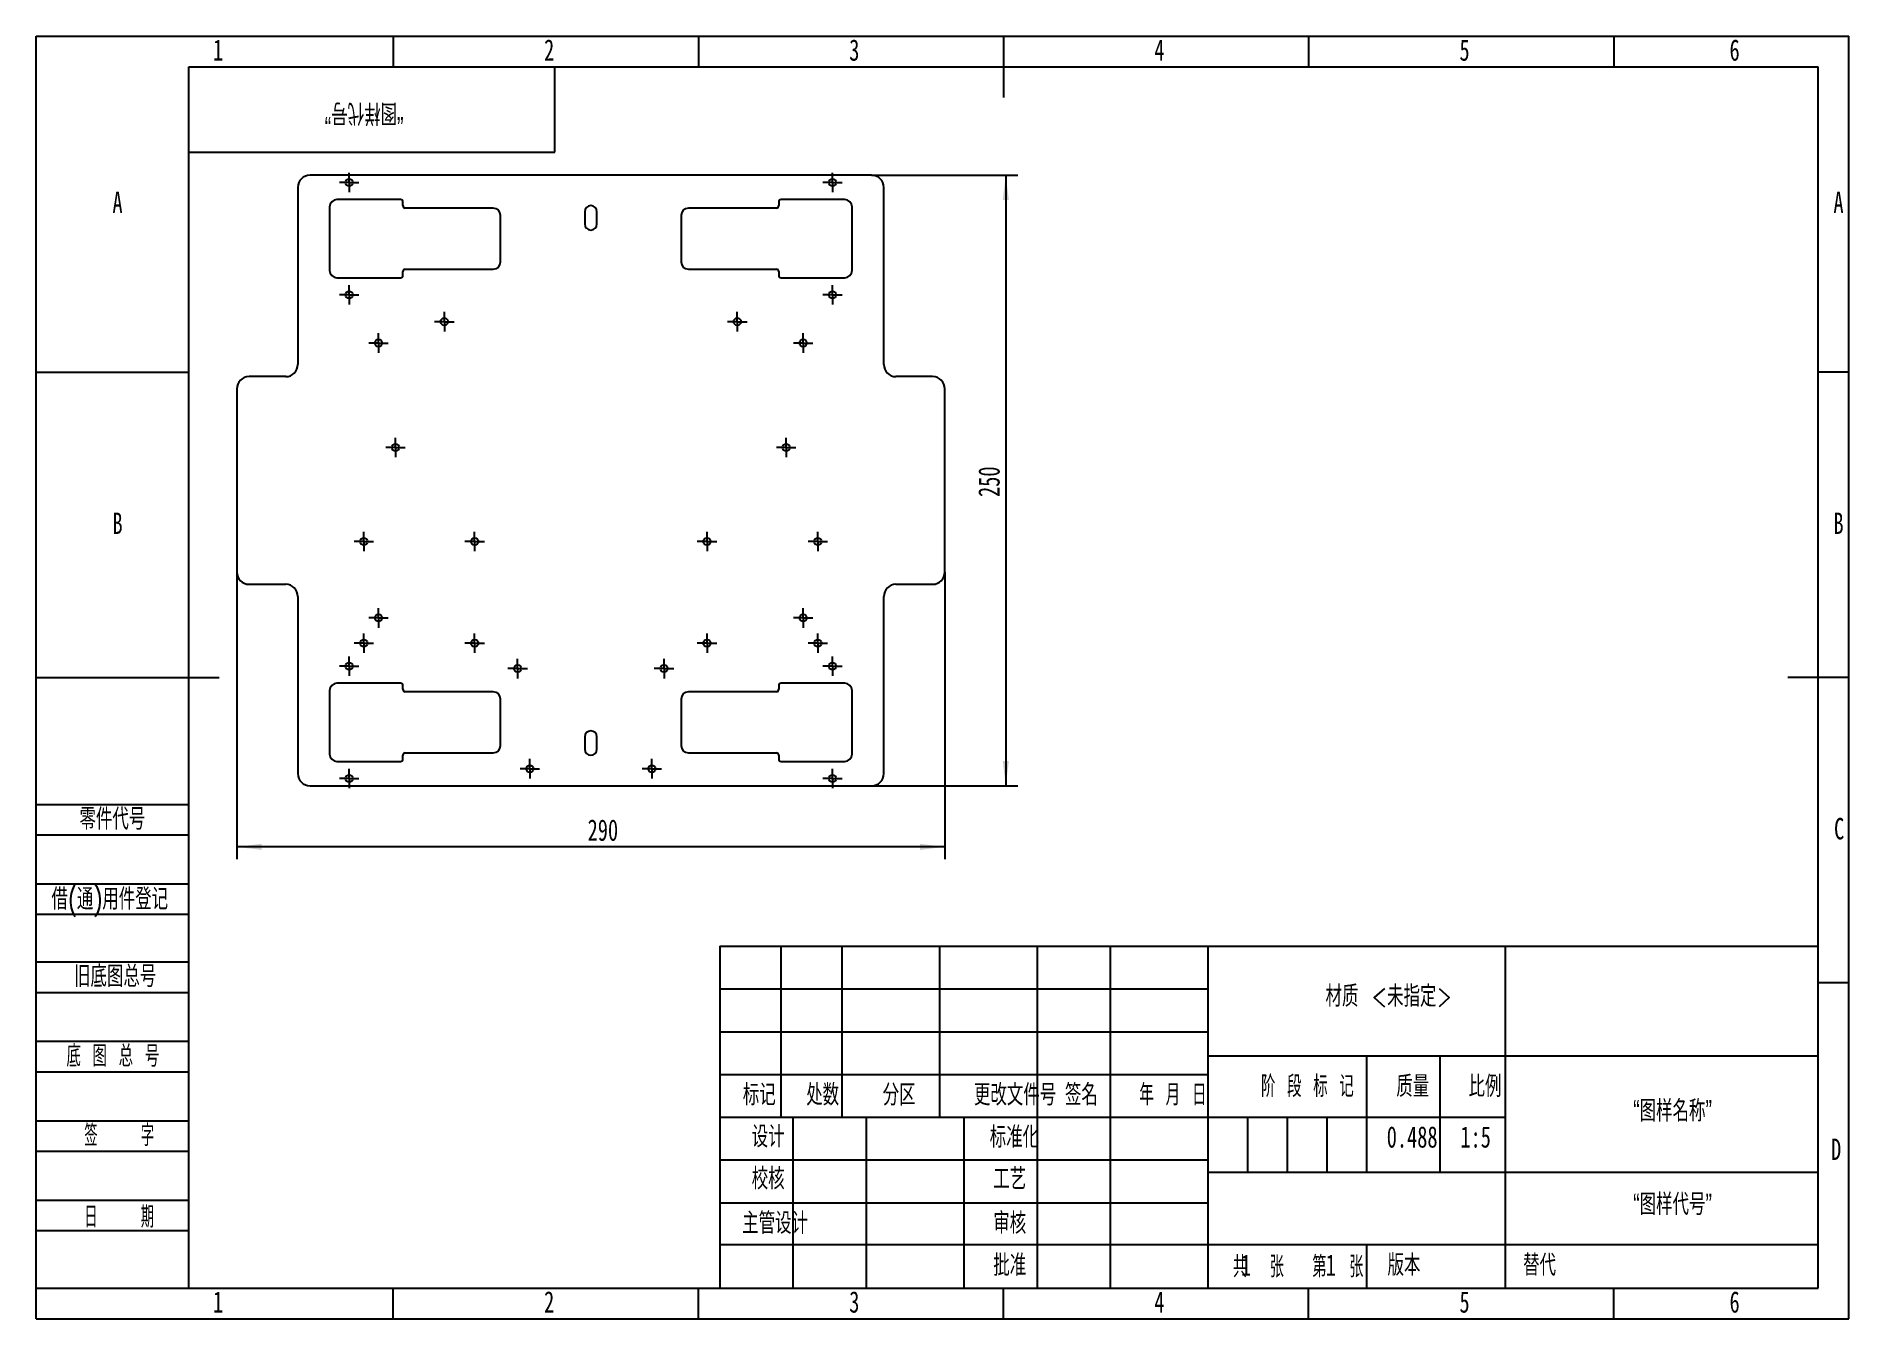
# Model space of a CAD drawing. Header units: millimetres. Extents: x 0 to 297, y 0 to 210.
import ezdxf

# ---------------------------------------------------------------- set-up
doc = ezdxf.new("R2010")
doc.units = ezdxf.units.MM
doc.layers.add('图框', color=7, linetype='Continuous')
doc.layers.add('粗实线层', color=7, linetype='Continuous', lineweight=25)
doc.styles.add('SLDTEXTSTYLE0', font='TXT', dxfattribs={"width": 0.7, "bigfont": 'bigfont'})
doc.styles.add('SLDTEXTSTYLE1', font='TXT', dxfattribs={"width": 0.6, "bigfont": 'bigfont'})
doc.styles.add('SLDTEXTSTYLE2', font='TXT', dxfattribs={"width": 0.614286, "bigfont": 'bigfont'})
doc.styles.add('SLDTEXTSTYLE3', font='TXT', dxfattribs={"width": 0.62, "bigfont": 'bigfont'})
doc.styles.add('SLDTEXTSTYLE4', font='TXT', dxfattribs={"width": 0.566667, "bigfont": 'bigfont'})
doc.styles.add('SLDTEXTSTYLE5', font='TXT', dxfattribs={"width": 0.7})
doc.dimstyles.new('SLDDIMSTYLE0', dxfattribs={"dimtxt": 3.5, "dimasz": 4.08, "dimexe": 0, "dimexo": 0.0625, "dimgap": 0.875, "dimtad": 2, "dimlfac": 2.5, "dimrnd": 1e-09, "dimzin": 12, "dimdsep": 46, "dimtxsty": 'SLDTEXTSTYLE5', "dimsah": 1, "dimcen": 0.09, "dimadec": 0, "dimazin": 3, "dimtfac": 1, "dimtofl": 0, "dimtmove": 0, "dimatfit": 3, "dimfxl": 0, "dimfrac": 2, "dimtolj": 1, "dimtzin": 12, "dimarcsym": 0})

# ---------------------------------------------------------------- blocks, each defined once
blk = doc.blocks.new('_D')
at = {"layer": '图框'}
for p, q in [((136.87, 187.26), (160.87, 187.26)), ((158.87, 187.26), (158.87, 87.26)), ((136.87, 87.26), (160.87, 87.26))]:
    blk.add_line(p, q, dxfattribs=at)
for points in [[(158.87, 187.26), (158.37, 183.18), (159.38, 183.18)], [(158.87, 87.26), (159.38, 91.34), (158.37, 91.34)]]:
    blk.add_solid(points, dxfattribs=at)
at = {"layer": '图框', "insert": (154.36, 134.56), "char_height": 3.5, "attachment_point": 1, "rotation": 90, "style": 'SLDTEXTSTYLE5'}
blk.add_mtext('250', dxfattribs=at)
blk = doc.blocks.new('_D_1')
at = {"layer": '图框'}
for p, q in [((32.87, 122.26), (32.87, 75.26)), ((148.87, 122.26), (148.87, 75.26)), ((148.87, 77.26), (32.87, 77.26))]:
    blk.add_line(p, q, dxfattribs=at)
for points in [[(32.87, 77.26), (36.95, 76.76), (36.95, 77.77)], [(148.87, 77.26), (144.79, 77.77), (144.79, 76.76)]]:
    blk.add_solid(points, dxfattribs=at)
at = {"layer": '图框', "insert": (90.35, 81.77), "char_height": 3.5, "attachment_point": 1, "style": 'SLDTEXTSTYLE5'}
blk.add_mtext('290', dxfattribs=at)
blk = doc.blocks.new('SW_CENTERMARKSYMBOL_0')
at = {"layer": '图框', "color": 0}
for p, q in [((-1, 0), (-1.6, 0)), ((0, 0), (-1, 0)), ((0, 1), (0, 1.6)), ((0, 0), (0, 1)), ((0, 0), (0, -1)), ((0, 0), (1, 0)), ((1, 0), (1.6, 0)), ((0, -1), (0, -1.6))]:
    blk.add_line(p, q, dxfattribs=at)
blk = doc.blocks.new('SW_CENTERMARKSYMBOL_1')
at = {"layer": '图框', "color": 0}
for p, q in [((-1, 0), (-1.6, 0)), ((0, 0), (-1, 0)), ((0, 1), (0, 1.6)), ((0, 0), (0, 1)), ((0, 0), (0, -1)), ((0, 0), (1, 0)), ((1, 0), (1.6, 0)), ((0, -1), (0, -1.6))]:
    blk.add_line(p, q, dxfattribs=at)
blk = doc.blocks.new('SW_CENTERMARKSYMBOL_2')
at = {"layer": '图框', "color": 0}
for p, q in [((-1, 0), (-1.6, 0)), ((0, 0), (-1, 0)), ((0, 1), (0, 1.6)), ((0, 0), (0, 1)), ((0, 0), (0, -1)), ((0, 0), (1, 0)), ((1, 0), (1.6, 0)), ((0, -1), (0, -1.6))]:
    blk.add_line(p, q, dxfattribs=at)
blk = doc.blocks.new('SW_CENTERMARKSYMBOL_3')
at = {"layer": '图框', "color": 0}
for p, q in [((-1, 0), (-1.6, 0)), ((0, 0), (-1, 0)), ((0, 1), (0, 1.6)), ((0, 0), (0, 1)), ((0, 0), (0, -1)), ((0, 0), (1, 0)), ((1, 0), (1.6, 0)), ((0, -1), (0, -1.6))]:
    blk.add_line(p, q, dxfattribs=at)
blk = doc.blocks.new('SW_CENTERMARKSYMBOL_4')
at = {"layer": '图框', "color": 0}
for p, q in [((-1, 0), (-1.6, 0)), ((0, 0), (-1, 0)), ((0, 1), (0, 1.6)), ((0, 0), (0, 1)), ((0, 0), (0, -1)), ((0, 0), (1, 0)), ((1, 0), (1.6, 0)), ((0, -1), (0, -1.6))]:
    blk.add_line(p, q, dxfattribs=at)
blk = doc.blocks.new('SW_CENTERMARKSYMBOL_5')
at = {"layer": '图框', "color": 0}
for p, q in [((-1, 0), (-1.6, 0)), ((0, 0), (-1, 0)), ((0, 1), (0, 1.6)), ((0, 0), (0, 1)), ((0, 0), (0, -1)), ((0, 0), (1, 0)), ((1, 0), (1.6, 0)), ((0, -1), (0, -1.6))]:
    blk.add_line(p, q, dxfattribs=at)
blk = doc.blocks.new('SW_CENTERMARKSYMBOL_6')
at = {"layer": '图框', "color": 0}
for p, q in [((-1, 0), (-1.6, 0)), ((0, 0), (-1, 0)), ((0, 1), (0, 1.6)), ((0, 0), (0, 1)), ((0, 0), (0, -1)), ((0, 0), (1, 0)), ((1, 0), (1.6, 0)), ((0, -1), (0, -1.6))]:
    blk.add_line(p, q, dxfattribs=at)
blk = doc.blocks.new('SW_CENTERMARKSYMBOL_7')
at = {"layer": '图框', "color": 0}
for p, q in [((-1, 0), (-1.6, 0)), ((0, 0), (-1, 0)), ((0, 1), (0, 1.6)), ((0, 0), (0, 1)), ((0, 0), (0, -1)), ((0, 0), (1, 0)), ((1, 0), (1.6, 0)), ((0, -1), (0, -1.6))]:
    blk.add_line(p, q, dxfattribs=at)
blk = doc.blocks.new('SW_CENTERMARKSYMBOL_8')
at = {"layer": '图框', "color": 0}
for p, q in [((-1, 0), (-1.6, 0)), ((0, 0), (-1, 0)), ((0, 1), (0, 1.6)), ((0, 0), (0, 1)), ((0, 0), (0, -1)), ((0, 0), (1, 0)), ((1, 0), (1.6, 0)), ((0, -1), (0, -1.6))]:
    blk.add_line(p, q, dxfattribs=at)
blk = doc.blocks.new('SW_CENTERMARKSYMBOL_9')
at = {"layer": '图框', "color": 0}
for p, q in [((-1, 0), (-1.6, 0)), ((0, 0), (-1, 0)), ((0, 1), (0, 1.6)), ((0, 0), (0, 1)), ((0, 0), (0, -1)), ((0, 0), (1, 0)), ((1, 0), (1.6, 0)), ((0, -1), (0, -1.6))]:
    blk.add_line(p, q, dxfattribs=at)
blk = doc.blocks.new('SW_CENTERMARKSYMBOL_10')
at = {"layer": '图框', "color": 0}
for p, q in [((-1, 0), (-1.6, 0)), ((0, 0), (-1, 0)), ((0, 1), (0, 1.6)), ((0, 0), (0, 1)), ((0, 0), (0, -1)), ((0, 0), (1, 0)), ((1, 0), (1.6, 0)), ((0, -1), (0, -1.6))]:
    blk.add_line(p, q, dxfattribs=at)
blk = doc.blocks.new('SW_CENTERMARKSYMBOL_11')
at = {"layer": '图框', "color": 0}
for p, q in [((-1, 0), (-1.6, 0)), ((0, 0), (-1, 0)), ((0, 1), (0, 1.6)), ((0, 0), (0, 1)), ((0, 0), (0, -1)), ((0, 0), (1, 0)), ((1, 0), (1.6, 0)), ((0, -1), (0, -1.6))]:
    blk.add_line(p, q, dxfattribs=at)
blk = doc.blocks.new('SW_CENTERMARKSYMBOL_12')
at = {"layer": '图框', "color": 0}
for p, q in [((-1, 0), (-1.6, 0)), ((0, 0), (-1, 0)), ((0, 1), (0, 1.6)), ((0, 0), (0, 1)), ((0, 0), (0, -1)), ((0, 0), (1, 0)), ((1, 0), (1.6, 0)), ((0, -1), (0, -1.6))]:
    blk.add_line(p, q, dxfattribs=at)
blk = doc.blocks.new('SW_CENTERMARKSYMBOL_13')
at = {"layer": '图框', "color": 0}
for p, q in [((-1, 0), (-1.6, 0)), ((0, 0), (-1, 0)), ((0, 1), (0, 1.6)), ((0, 0), (0, 1)), ((0, 0), (0, -1)), ((0, 0), (1, 0)), ((1, 0), (1.6, 0)), ((0, -1), (0, -1.6))]:
    blk.add_line(p, q, dxfattribs=at)
blk = doc.blocks.new('SW_CENTERMARKSYMBOL_14')
at = {"layer": '图框', "color": 0}
for p, q in [((-1, 0), (-1.6, 0)), ((0, 0), (-1, 0)), ((0, 1), (0, 1.6)), ((0, 0), (0, 1)), ((0, 0), (0, -1)), ((0, 0), (1, 0)), ((1, 0), (1.6, 0)), ((0, -1), (0, -1.6))]:
    blk.add_line(p, q, dxfattribs=at)
blk = doc.blocks.new('SW_CENTERMARKSYMBOL_15')
at = {"layer": '图框', "color": 0}
for p, q in [((-1, 0), (-1.6, 0)), ((0, 0), (-1, 0)), ((0, 1), (0, 1.6)), ((0, 0), (0, 1)), ((0, 0), (0, -1)), ((0, 0), (1, 0)), ((1, 0), (1.6, 0)), ((0, -1), (0, -1.6))]:
    blk.add_line(p, q, dxfattribs=at)
blk = doc.blocks.new('SW_CENTERMARKSYMBOL_16')
at = {"layer": '图框', "color": 0}
for p, q in [((-1, 0), (-1.6, 0)), ((0, 0), (-1, 0)), ((0, 1), (0, 1.6)), ((0, 0), (0, 1)), ((0, 0), (0, -1)), ((0, 0), (1, 0)), ((1, 0), (1.6, 0)), ((0, -1), (0, -1.6))]:
    blk.add_line(p, q, dxfattribs=at)
blk = doc.blocks.new('SW_CENTERMARKSYMBOL_17')
at = {"layer": '图框', "color": 0}
for p, q in [((-1, 0), (-1.6, 0)), ((0, 0), (-1, 0)), ((0, 1), (0, 1.6)), ((0, 0), (0, 1)), ((0, 0), (0, -1)), ((0, 0), (1, 0)), ((1, 0), (1.6, 0)), ((0, -1), (0, -1.6))]:
    blk.add_line(p, q, dxfattribs=at)
blk = doc.blocks.new('SW_CENTERMARKSYMBOL_18')
at = {"layer": '图框', "color": 0}
for p, q in [((-1, 0), (-1.6, 0)), ((0, 0), (-1, 0)), ((0, 1), (0, 1.6)), ((0, 0), (0, 1)), ((0, 0), (0, -1)), ((0, 0), (1, 0)), ((1, 0), (1.6, 0)), ((0, -1), (0, -1.6))]:
    blk.add_line(p, q, dxfattribs=at)
blk = doc.blocks.new('SW_CENTERMARKSYMBOL_19')
at = {"layer": '图框', "color": 0}
for p, q in [((-1, 0), (-1.6, 0)), ((0, 0), (-1, 0)), ((0, 1), (0, 1.6)), ((0, 0), (0, 1)), ((0, 0), (0, -1)), ((0, 0), (1, 0)), ((1, 0), (1.6, 0)), ((0, -1), (0, -1.6))]:
    blk.add_line(p, q, dxfattribs=at)
blk = doc.blocks.new('SW_CENTERMARKSYMBOL_20')
at = {"layer": '图框', "color": 0}
for p, q in [((-1, 0), (-1.6, 0)), ((0, 0), (-1, 0)), ((0, 1), (0, 1.6)), ((0, 0), (0, 1)), ((0, 0), (0, -1)), ((0, 0), (1, 0)), ((1, 0), (1.6, 0)), ((0, -1), (0, -1.6))]:
    blk.add_line(p, q, dxfattribs=at)
blk = doc.blocks.new('SW_CENTERMARKSYMBOL_21')
at = {"layer": '图框', "color": 0}
for p, q in [((-1, 0), (-1.6, 0)), ((0, 0), (-1, 0)), ((0, 1), (0, 1.6)), ((0, 0), (0, 1)), ((0, 0), (0, -1)), ((0, 0), (1, 0)), ((1, 0), (1.6, 0)), ((0, -1), (0, -1.6))]:
    blk.add_line(p, q, dxfattribs=at)
blk = doc.blocks.new('SW_CENTERMARKSYMBOL_22')
at = {"layer": '图框', "color": 0}
for p, q in [((-1, 0), (-1.6, 0)), ((0, 0), (-1, 0)), ((0, 1), (0, 1.6)), ((0, 0), (0, 1)), ((0, 0), (0, -1)), ((0, 0), (1, 0)), ((1, 0), (1.6, 0)), ((0, -1), (0, -1.6))]:
    blk.add_line(p, q, dxfattribs=at)
blk = doc.blocks.new('SW_CENTERMARKSYMBOL_23')
at = {"layer": '图框', "color": 0}
for p, q in [((-1, 0), (-1.6, 0)), ((0, 0), (-1, 0)), ((0, 1), (0, 1.6)), ((0, 0), (0, 1)), ((0, 0), (0, -1)), ((0, 0), (1, 0)), ((1, 0), (1.6, 0)), ((0, -1), (0, -1.6))]:
    blk.add_line(p, q, dxfattribs=at)
blk = doc.blocks.new('SW_CENTERMARKSYMBOL_24')
at = {"layer": '图框', "color": 0}
for p, q in [((-1, 0), (-1.6, 0)), ((0, 0), (-1, 0)), ((0, 1), (0, 1.6)), ((0, 0), (0, 1)), ((0, 0), (0, -1)), ((0, 0), (1, 0)), ((1, 0), (1.6, 0)), ((0, -1), (0, -1.6))]:
    blk.add_line(p, q, dxfattribs=at)
blk = doc.blocks.new('SW_CENTERMARKSYMBOL_25')
at = {"layer": '图框', "color": 0}
for p, q in [((-1, 0), (-1.6, 0)), ((0, 0), (-1, 0)), ((0, 1), (0, 1.6)), ((0, 0), (0, 1)), ((0, 0), (0, -1)), ((0, 0), (1, 0)), ((1, 0), (1.6, 0)), ((0, -1), (0, -1.6))]:
    blk.add_line(p, q, dxfattribs=at)
blk = doc.blocks.new('SW_CENTERMARKSYMBOL_26')
at = {"layer": '图框', "color": 0}
for p, q in [((-1, 0), (-1.6, 0)), ((0, 0), (-1, 0)), ((0, 1), (0, 1.6)), ((0, 0), (0, 1)), ((0, 0), (0, -1)), ((0, 0), (1, 0)), ((1, 0), (1.6, 0)), ((0, -1), (0, -1.6))]:
    blk.add_line(p, q, dxfattribs=at)
blk = doc.blocks.new('SW_CENTERMARKSYMBOL_27')
at = {"layer": '图框', "color": 0}
for p, q in [((-1, 0), (-1.6, 0)), ((0, 0), (-1, 0)), ((0, 1), (0, 1.6)), ((0, 0), (0, 1)), ((0, 0), (0, -1)), ((0, 0), (1, 0)), ((1, 0), (1.6, 0)), ((0, -1), (0, -1.6))]:
    blk.add_line(p, q, dxfattribs=at)

msp = doc.modelspace()

# ---------------------------------------------------------------- linework, layer by layer
at = {"color": 7, "linetype": 'Continuous', "lineweight": 25}
for p, q in [((136.875, 187.263), (44.875, 187.263)), ((42.875, 185.263), (42.875, 156.263)), ((138.875, 156.263), (138.875, 185.263)), ((48.075, 182.063), (48.075, 171.663)), ((59.675, 183.263), (49.275, 183.263)), ((60.075, 182.263), (60.075, 182.863)), ((74.875, 181.863), (60.475, 181.863)), ((89.875, 181.263), (89.875, 179.263)), ((91.875, 179.263), (91.875, 181.263)), ((121.275, 181.863), (106.875, 181.863)), ((121.675, 182.863), (121.675, 182.263)), ((132.475, 183.263), (122.075, 183.263)), ((133.675, 171.663), (133.675, 182.063)), ((76.075, 173.063), (76.075, 180.663)), ((105.675, 180.663), (105.675, 173.063)), ((49.275, 170.463), (59.675, 170.463)), ((60.075, 170.863), (60.075, 171.463)), ((60.475, 171.863), (74.875, 171.863)), ((106.875, 171.863), (121.275, 171.863)), ((121.675, 171.463), (121.675, 170.863)), ((122.075, 170.463), (132.475, 170.463)), ((32.875, 152.263), (32.875, 122.263)), ((40.875, 154.263), (34.875, 154.263)), ((146.875, 154.263), (140.875, 154.263)), ((148.875, 122.263), (148.875, 152.263)), ((34.875, 120.263), (40.875, 120.263)), ((140.875, 120.263), (146.875, 120.263)), ((42.875, 118.263), (42.875, 89.263)), ((138.875, 89.263), (138.875, 118.263)), ((59.675, 104.063), (49.275, 104.063)), ((132.475, 104.063), (122.075, 104.063)), ((48.075, 102.863), (48.075, 92.463)), ((60.075, 103.063), (60.075, 103.663)), ((74.875, 102.663), (60.475, 102.663)), ((76.075, 93.863), (76.075, 101.463)), ((105.675, 101.463), (105.675, 93.863)), ((121.275, 102.663), (106.875, 102.663)), ((121.675, 103.663), (121.675, 103.063)), ((133.675, 92.463), (133.675, 102.863)), ((89.875, 95.263), (89.875, 93.263)), ((91.875, 93.263), (91.875, 95.263)), ((60.075, 91.663), (60.075, 92.263)), ((60.475, 92.663), (74.875, 92.663)), ((106.875, 92.663), (121.275, 92.663)), ((121.675, 92.263), (121.675, 91.663)), ((49.275, 91.263), (59.675, 91.263)), ((122.075, 91.263), (132.475, 91.263)), ((44.875, 87.263), (136.875, 87.263))]:
    msp.add_line(p, q, dxfattribs=at)
for centre in [(51.275, 186.063), (130.475, 186.063), (51.275, 167.663), (130.475, 167.663), (66.875, 163.263), (114.875, 163.263), (56.075, 159.7725), (125.675, 159.7725), (58.875, 142.663), (122.875, 142.663), (53.675, 127.263), (71.835, 127.263), (109.915, 127.263), (128.075, 127.263), (56.075, 114.7536), (125.675, 114.7536), (53.675, 110.623), (71.835, 110.623), (109.915, 110.623), (128.075, 110.623), (51.275, 106.863), (78.875, 106.463), (102.875, 106.463), (130.475, 106.863), (80.875, 90.063), (100.875, 90.063), (51.275, 88.463), (130.475, 88.463)]:
    msp.add_circle(centre, 0.6, dxfattribs=at)
for centre, radius, start, end in [((44.875, 185.263), 2, 90, 180), ((136.875, 185.263), 2, 0, 90), ((49.275, 182.063), 1.2, 90, 180), ((59.675, 182.863), 0.4, 0, 90), ((60.475, 182.263), 0.4, 180, 270), ((74.875, 180.663), 1.2, 0, 90), ((90.875, 181.263), 1, 0, 180), ((106.875, 180.663), 1.2, 90, 180), ((121.275, 182.263), 0.4, 270, 0), ((122.075, 182.863), 0.4, 90, 180), ((132.475, 182.063), 1.2, 0, 90), ((90.875, 179.263), 1, 180, 0), ((74.875, 173.063), 1.2, 270, 0), ((106.875, 173.063), 1.2, 180, 270), ((49.275, 171.663), 1.2, 180, 270), ((59.675, 170.863), 0.4, 270, 0), ((60.475, 171.463), 0.4, 90, 180), ((121.275, 171.463), 0.4, 0, 90), ((122.075, 170.863), 0.4, 180, 270), ((132.475, 171.663), 1.2, 270, 0), ((40.875, 156.263), 2, 270, 0), ((140.875, 156.263), 2, 180, 270), ((34.875, 152.263), 2, 90, 180), ((146.875, 152.263), 2, 0, 90), ((34.875, 122.263), 2, 180, 270), ((146.875, 122.263), 2, 270, 0), ((40.875, 118.263), 2, 0, 90), ((140.875, 118.263), 2, 90, 180), ((49.275, 102.863), 1.2, 90, 180), ((59.675, 103.663), 0.4, 0, 90), ((122.075, 103.663), 0.4, 90, 180), ((132.475, 102.863), 1.2, 0, 90), ((60.475, 103.063), 0.4, 180, 270), ((74.875, 101.463), 1.2, 0, 90), ((106.875, 101.463), 1.2, 90, 180), ((121.275, 103.063), 0.4, 270, 0), ((90.875, 95.263), 1, 0, 180), ((49.275, 92.463), 1.2, 180, 270), ((60.475, 92.263), 0.4, 90, 180), ((74.875, 93.863), 1.2, 270, 0), ((90.875, 93.263), 1, 180, 0), ((106.875, 93.863), 1.2, 180, 270), ((121.275, 92.263), 0.4, 0, 90), ((132.475, 92.463), 1.2, 270, 0), ((44.875, 89.263), 2, 180, 270), ((59.675, 91.663), 0.4, 270, 0), ((122.075, 91.663), 0.4, 180, 270), ((136.875, 89.263), 2, 270, 0)]:
    msp.add_arc(centre, radius, start, end, dxfattribs=at)
at = {"layer": '图框'}
for p, q in [((0, 0), (0, 210)), ((0, 210), (297, 210)), ((58.5, 210), (58.5, 205)), ((108.5, 210), (108.5, 205)), ((208.5, 210), (208.5, 205)), ((258.5, 210), (258.5, 205)), ((297, 0), (297, 210)), ((0, 155), (25, 155)), ((297, 155), (292, 155)), ((0, 84.2206), (25, 84.2206)), ((0, 79.2206), (25, 79.2206)), ((0, 71.2206), (25, 71.2206)), ((0, 66.2206), (25, 66.2206)), ((0, 58.43), (25, 58.43)), ((112, 54), (192, 54)), ((297, 55), (292, 55)), ((0, 53.43), (25, 53.43)), ((0, 45.43), (25, 45.43)), ((112, 47), (192, 47)), ((0, 40.43), (25, 40.43)), ((198.5, 33), (198.5, 24)), ((205, 33), (205, 24)), ((211.5, 33), (211.5, 24)), ((0, 32.43), (25, 32.43)), ((0, 27.43), (25, 27.43)), ((0, 19.43), (25, 19.43)), ((0, 14.43), (25, 14.43)), ((0, 5), (25, 5)), ((58.5, 0), (58.5, 5)), ((108.5, 0), (108.5, 5)), ((208.5, 0), (208.5, 5)), ((258.5, 0), (258.5, 5)), ((0, 0), (297, 0))]:
    msp.add_line(p, q, dxfattribs=at)
at = {"layer": '图框', "lineweight": 25}
for p, q in [((158.5, 210), (158.5, 200)), ((0, 105), (30, 105)), ((297, 105), (287, 105)), ((112, 61), (112, 5)), ((112, 61), (292, 61)), ((122, 61), (122, 33)), ((132, 61), (132, 33)), ((148, 61), (148, 33)), ((164, 61), (164, 5)), ((176, 61), (176, 5)), ((191.9681, 61.0522), (192.0047, 5)), ((240.6919, 61), (240.6919, 5)), ((191.9799, 43.0522), (291.9799, 43.0522)), ((218, 43.0691), (218, 24.0691)), ((230, 43), (230, 24)), ((112, 40), (192, 40)), ((112, 33), (192, 33)), ((124, 33), (124, 5)), ((136, 33), (136, 5)), ((152, 33), (152, 5)), ((192.0152, 33), (240.6919, 33)), ((112, 26), (192, 26)), ((192, 24), (292, 24)), ((112, 19), (192, 19)), ((112, 12.1661), (192, 12.1661)), ((192, 12.1661), (292, 12.1661)), ((218, 12.1661), (218, 5)), ((25, 5), (292, 5)), ((158.5, 0), (158.5, 5))]:
    msp.add_line(p, q, dxfattribs=at)
at = {"layer": '图框', "linetype": 'Continuous', "lineweight": 25}
for p, q in [((25, 5), (25, 205)), ((25, 205), (292, 205)), ((292, 5), (292, 205))]:
    msp.add_line(p, q, dxfattribs=at)
at = {"layer": '粗实线层'}
for p, q in [((85, 191), (85, 205)), ((25, 191), (85, 191))]:
    msp.add_line(p, q, dxfattribs=at)

# ---------------------------------------------------------------- block references
at = {"layer": '图框'}
for name, p in [('SW_CENTERMARKSYMBOL_5', (51.275, 186.063)), ('SW_CENTERMARKSYMBOL_10', (130.475, 186.063)), ('SW_CENTERMARKSYMBOL_6', (51.275, 167.663)), ('SW_CENTERMARKSYMBOL_9', (130.475, 167.663)), ('SW_CENTERMARKSYMBOL_0', (66.875, 163.263)), ('SW_CENTERMARKSYMBOL_3', (114.875, 163.263)), ('SW_CENTERMARKSYMBOL_7', (56.075, 159.7725)), ('SW_CENTERMARKSYMBOL_8', (125.675, 159.7725)), ('SW_CENTERMARKSYMBOL_2', (58.875, 142.663)), ('SW_CENTERMARKSYMBOL_1', (122.875, 142.663)), ('SW_CENTERMARKSYMBOL_20', (53.675, 127.263)), ('SW_CENTERMARKSYMBOL_25', (71.835, 127.263)), ('SW_CENTERMARKSYMBOL_24', (109.915, 127.263)), ('SW_CENTERMARKSYMBOL_21', (128.075, 127.263)), ('SW_CENTERMARKSYMBOL_14', (56.075, 114.7536)), ('SW_CENTERMARKSYMBOL_13', (125.675, 114.7536)), ('SW_CENTERMARKSYMBOL_27', (53.675, 110.623)), ('SW_CENTERMARKSYMBOL_26', (71.835, 110.623)), ('SW_CENTERMARKSYMBOL_23', (109.915, 110.623)), ('SW_CENTERMARKSYMBOL_22', (128.075, 110.623)), ('SW_CENTERMARKSYMBOL_15', (51.275, 106.863)), ('SW_CENTERMARKSYMBOL_16', (78.875, 106.463)), ('SW_CENTERMARKSYMBOL_17', (102.875, 106.463)), ('SW_CENTERMARKSYMBOL_12', (130.475, 106.863)), ('SW_CENTERMARKSYMBOL_4', (51.275, 88.463)), ('SW_CENTERMARKSYMBOL_19', (80.875, 90.063)), ('SW_CENTERMARKSYMBOL_18', (100.875, 90.063)), ('SW_CENTERMARKSYMBOL_11', (130.475, 88.463))]:
    msp.add_blockref(name, p, dxfattribs=at)

# ---------------------------------------------------------------- texts
at = {"layer": '图框', "char_height": 3.5}
for s, insert, attachment_point, style in [('1', (29.7944, 209.5003), 2, 'SLDTEXTSTYLE5'), ('2', (84.0444, 209.5003), 2, 'SLDTEXTSTYLE5'), ('3', (134.0444, 209.5003), 2, 'SLDTEXTSTYLE5'), ('4', (184.0444, 209.5003), 2, 'SLDTEXTSTYLE5'), ('5', (234.0444, 209.5003), 2, 'SLDTEXTSTYLE5'), ('6', (278.2969, 209.5003), 2, 'SLDTEXTSTYLE5'), ('A', (13.3203, 184.5385), 2, 'SLDTEXTSTYLE5'), ('A', (295.3203, 184.5385), 2, 'SLDTEXTSTYLE5'), ('B', (13.3203, 132.0003), 2, 'SLDTEXTSTYLE5'), ('B', (295.3203, 132.0003), 2, 'SLDTEXTSTYLE5'), ('零件代号', (7.0836, 83.5791), 1, 'SLDTEXTSTYLE0'), ('C', (295.4273, 82.0003), 2, 'SLDTEXTSTYLE5'), ('借(通)用件登记', (2.4961, 70.4725), 1, 'SLDTEXTSTYLE0'), ('旧底图总号', (6.1941, 57.8238), 1, 'SLDTEXTSTYLE0'), ('材质 <未指定>', (221.6092, 54.5771), 2, 'SLDTEXTSTYLE0'), ('底 图 总 号', (4.9472, 44.7655), 1, 'SLDTEXTSTYLE2'), ('标记', (118.4786, 38.4172), 2, 'SLDTEXTSTYLE0'), ('处数', (128.8684, 38.4172), 2, 'SLDTEXTSTYLE0'), ('分区', (141.3899, 38.4172), 2, 'SLDTEXTSTYLE0'), ('更改文件号', (160.3898, 38.4172), 2, 'SLDTEXTSTYLE0'), ('签名', (171.2577, 38.4172), 2, 'SLDTEXTSTYLE0'), ('年 月 日', (186.2608, 38.4172), 2, 'SLDTEXTSTYLE3'), ('阶 段 标 记', (208.2861, 39.8054), 2, 'SLDTEXTSTYLE2'), ('质量', (225.5533, 39.8054), 2, 'SLDTEXTSTYLE0'), ('比例', (237.4005, 39.8054), 2, 'SLDTEXTSTYLE0'), ('“图样名称”', (268.1242, 35.7907), 2, 'SLDTEXTSTYLE0'), ('签    字', (13.591, 31.7635), 2, 'SLDTEXTSTYLE4'), ('设计', (119.9283, 31.5581), 2, 'SLDTEXTSTYLE0'), ('标准化', (160.285, 31.4917), 2, 'SLDTEXTSTYLE0'), ('0.488', (225.4603, 31.5205), 2, 'SLDTEXTSTYLE5'), ('1:5', (235.8582, 31.5205), 2, 'SLDTEXTSTYLE5'), ('D', (294.9297, 29.5003), 2, 'SLDTEXTSTYLE5'), ('校核', (119.9283, 24.679), 2, 'SLDTEXTSTYLE0'), ('工艺', (159.517, 24.6426), 2, 'SLDTEXTSTYLE0'), ('“图样代号”', (268.1266, 20.4896), 2, 'SLDTEXTSTYLE0'), ('日    期', (13.591, 18.4135), 2, 'SLDTEXTSTYLE4'), ('主管设计', (121.0687, 17.3993), 2, 'SLDTEXTSTYLE0'), ('审核', (159.517, 17.3993), 2, 'SLDTEXTSTYLE0'), ('批准', (159.5194, 10.5229), 2, 'SLDTEXTSTYLE0'), ('共  张', (200.2625, 10.2618), 2, 'SLDTEXTSTYLE1'), ('1', (197.3926, 10.5314), 1, 'SLDTEXTSTYLE5'), ('第  张', (213.2899, 10.2618), 2, 'SLDTEXTSTYLE1'), ('1', (211.295, 10.5314), 1, 'SLDTEXTSTYLE5'), ('版本', (224.1202, 10.5314), 2, 'SLDTEXTSTYLE0'), ('替代', (243.6406, 10.5314), 1, 'SLDTEXTSTYLE0'), ('1', (29.7944, 4.5003), 2, 'SLDTEXTSTYLE5'), ('2', (84.0444, 4.5003), 2, 'SLDTEXTSTYLE5'), ('3', (134.0444, 4.5003), 2, 'SLDTEXTSTYLE5'), ('4', (184.0444, 4.5003), 2, 'SLDTEXTSTYLE5'), ('5', (234.0444, 4.5003), 2, 'SLDTEXTSTYLE5'), ('6', (278.2969, 4.5003), 2, 'SLDTEXTSTYLE5')]:
    msp.add_mtext(s, dxfattribs=dict(at, insert=insert, attachment_point=attachment_point, style=style))
at = {"layer": '图框', "insert": (53.7296, 195.6547), "char_height": 3.5, "attachment_point": 2, "rotation": 180, "style": 'SLDTEXTSTYLE0'}
msp.add_mtext('“图样代号”', dxfattribs=at)

# ---------------------------------------------------------------- dimensions: what is measured, and where the dimension line sits
at = {"layer": '图框'}
for base, p1, p2, angle, picture, middle in [((158.875, 87.263), (136.875, 187.263), (136.875, 87.263), 90, '_D', (158.875, 136.8661)), ((32.875, 77.263), (148.875, 122.263), (32.875, 122.263), 0, '_D_1', (92.6555, 77.263))]:
    dim = msp.add_linear_dim(base=base, p1=p1, p2=p2, angle=angle, dimstyle='SLDDIMSTYLE0', dxfattribs=at)
    dim.commit()
    dim.dimension.update_dxf_attribs({"geometry": picture, "text_midpoint": middle, "dimtype": 160})

doc.saveas('drawing.dxf')
